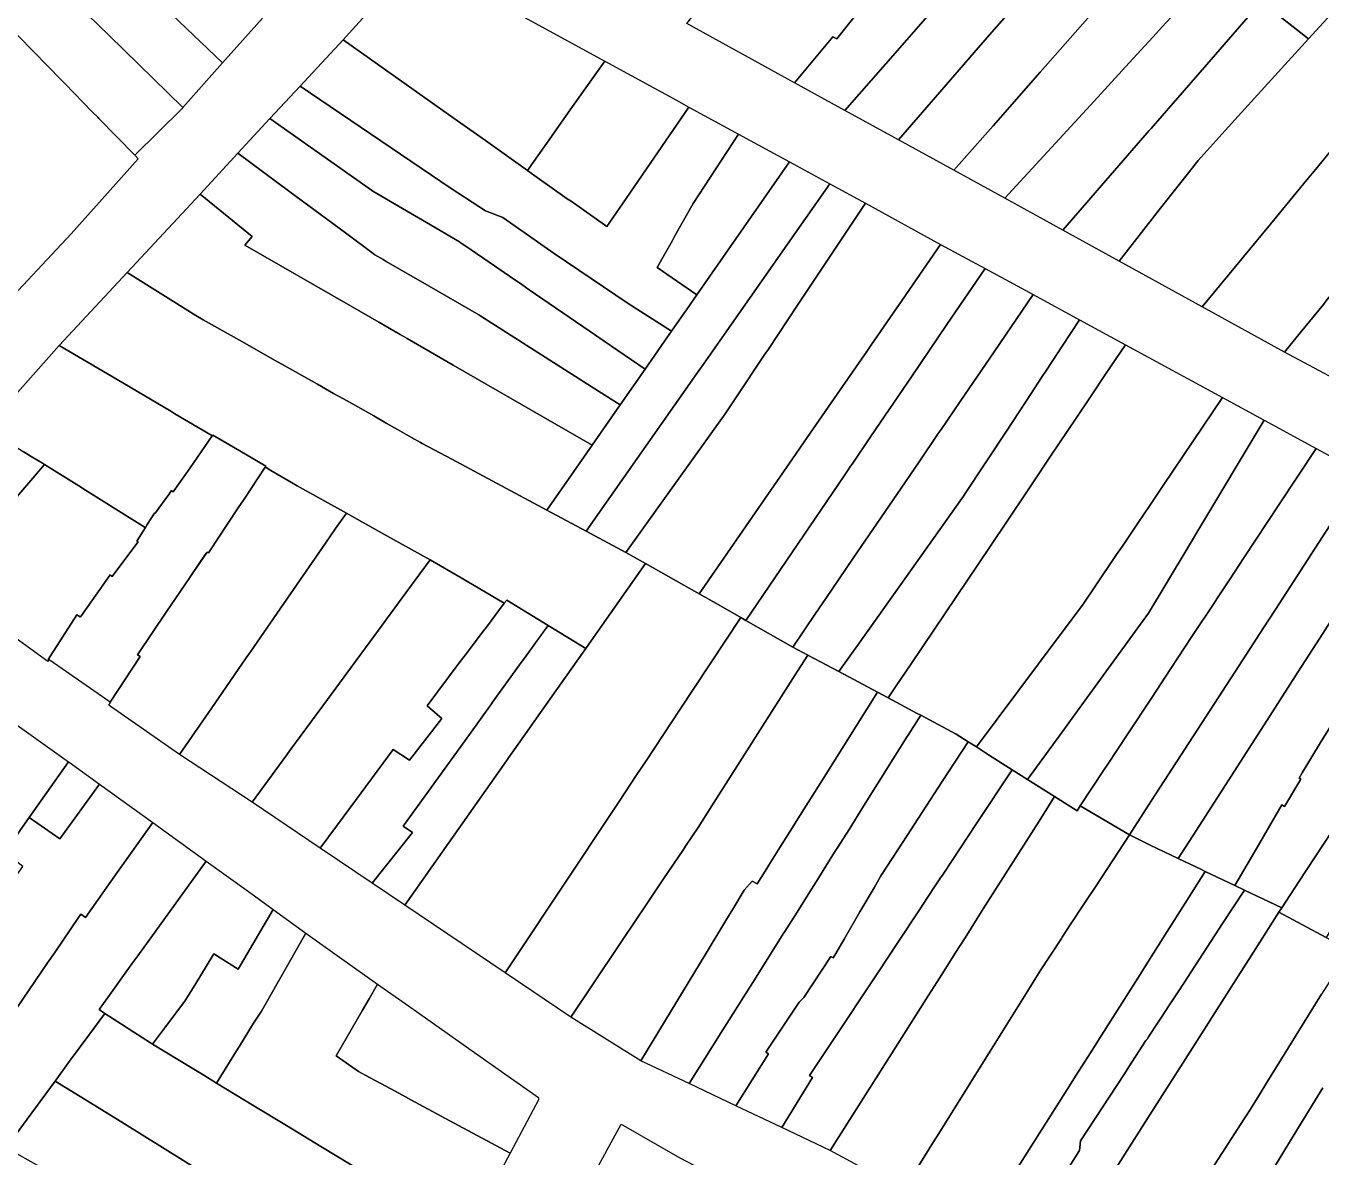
# Model space of a CAD drawing. Header units: metres. Extents: x 3 to 1005126, y 39 to 4383651.
# Drawn here: x 490939.9 to 491043.8, y 4371396.8 to 4371487.5 of the extents above; entities that cross this region are included whole.
import ezdxf

# ---------------------------------------------------------------- set-up
doc = ezdxf.new("R2010")
doc.units = ezdxf.units.M
doc.header["$MEASUREMENT"] = 0
doc.layers.add('TM_Llucmajor', color=7, linetype='Continuous')

msp = doc.modelspace()

# ---------------------------------------------------------------- linework, layer by layer
at = {"layer": 'TM_Llucmajor', "linetype": 'Continuous', "flags": 128}
for points in [[(490937.14, 4371504.31), (490932.73, 4371509.33), (490938.01, 4371514.64), (490938.3, 4371514.94), (490940.18, 4371516.83), (490943.03, 4371513.76), (490944.81, 4371511.85), (490940.65, 4371507.9), (490942.22, 4371506.22), (490945.57, 4371502.63), (490946.03, 4371502.13), (490949.15, 4371498.79), (490949.89, 4371497.98), (490958.85, 4371488.16), (490955.66, 4371484.57), (490948.14, 4371491.76), (490946, 4371494.2), (490945.51, 4371494.75), (490944.05, 4371496.42), (490943.76, 4371496.76), (490942.19, 4371498.55), (490941.65, 4371499.16), (490938.36, 4371502.92), (490937.14, 4371504.31)], [(490934, 4371500.22), (490933.48, 4371500.76), (490935.12, 4371502.36), (490937.14, 4371504.31), (490938.36, 4371502.92), (490941.65, 4371499.16), (490942.19, 4371498.55), (490943.76, 4371496.76), (490944.05, 4371496.42), (490945.51, 4371494.75), (490946, 4371494.2), (490948.14, 4371491.76), (490955.66, 4371484.57), (490952.47, 4371480.99), (490946.56, 4371486.75), (490944.81, 4371488.46), (490942.84, 4371490.73), (490942.98, 4371490.89), (490936.24, 4371497.89), (490935.85, 4371498.3), (490934, 4371500.22)], [(491042.76, 4371486.5), (491038.98, 4371489.45), (491040.2, 4371490.83), (491040.43, 4371491.09), (491041.64, 4371492.45), (491042.2, 4371493.08), (491043.15, 4371494.15), (491045.16, 4371496.42), (491051.86, 4371503.96), (491056.29, 4371501.27), (491049.25, 4371493.59), (491046.95, 4371491.08), (491042.76, 4371486.5)], [(491001.55, 4371482.96), (490992.89, 4371487.72), (490994.21, 4371489.39), (490994.42, 4371489.66), (490996.01, 4371491.67), (490996.69, 4371492.52), (490996.81, 4371492.68), (490998.34, 4371494.62), (491000.4, 4371493.53), (491002.18, 4371496.73), (491002.33, 4371496.99), (491002.76, 4371497.84), (491004.53, 4371501.47), (491006.04, 4371500.65), (491010.47, 4371498.25), (491013.06, 4371496.85), (491011.47, 4371494.83), (491008.21, 4371490.66), (491007.52, 4371489.78), (491004.94, 4371486.49), (491004.61, 4371486.66), (491001.55, 4371482.96)], [(491009.88, 4371478.39), (491005.58, 4371480.75), (491008.84, 4371484.47), (491012.24, 4371488.35), (491013.76, 4371490.08), (491015, 4371491.5), (491015.39, 4371491.95), (491016.51, 4371493.23), (491017.56, 4371494.42), (491018.38, 4371493.97), (491019.05, 4371495.57), (491019.64, 4371496.98), (491020.08, 4371498.02), (491024.49, 4371495.21), (491022.84, 4371493.31), (491022.37, 4371492.76), (491022.17, 4371492.53), (491021.86, 4371492.17), (491019.82, 4371489.84), (491019.1, 4371489.01), (491016.44, 4371485.95), (491015.96, 4371485.39), (491012.51, 4371481.42), (491009.88, 4371478.39)], [(491005.58, 4371480.75), (491001.55, 4371482.96), (491004.61, 4371486.66), (491004.94, 4371486.49), (491007.52, 4371489.78), (491008.21, 4371490.66), (491011.47, 4371494.83), (491013.06, 4371496.85), (491014.86, 4371495.88), (491017.56, 4371494.42), (491016.51, 4371493.23), (491015.39, 4371491.95), (491015, 4371491.5), (491013.76, 4371490.08), (491012.24, 4371488.35), (491008.84, 4371484.47), (491005.58, 4371480.75)], [(491018.42, 4371473.7), (491014.33, 4371475.95), (491017.47, 4371479.52), (491021.25, 4371483.83), (491023.64, 4371486.55), (491026.68, 4371490.01), (491027.12, 4371490.51), (491028.78, 4371492.43), (491029.17, 4371492.09), (491029.59, 4371492.57), (491029.77, 4371492.78), (491030.53, 4371493.65), (491030.39, 4371493.77), (491032.35, 4371496.11), (491032.49, 4371496.28), (491034.26, 4371494.77), (491035.89, 4371492.93), (491033.65, 4371490.32), (491031.4, 4371487.87), (491031.32, 4371487.78), (491030.27, 4371486.64), (491028.38, 4371484.57), (491025.57, 4371481.5), (491018.42, 4371473.7)], [(491014.33, 4371475.95), (491009.88, 4371478.39), (491012.51, 4371481.42), (491015.96, 4371485.39), (491016.44, 4371485.95), (491019.1, 4371489.01), (491019.82, 4371489.84), (491021.86, 4371492.17), (491022.17, 4371492.53), (491022.37, 4371492.76), (491022.84, 4371493.31), (491024.49, 4371495.21), (491025.3, 4371496.14), (491029.59, 4371492.57), (491029.17, 4371492.09), (491028.78, 4371492.43), (491027.12, 4371490.51), (491026.68, 4371490.01), (491023.64, 4371486.55), (491021.25, 4371483.83), (491017.47, 4371479.52), (491014.33, 4371475.95)], [(491023.05, 4371471.15), (491018.42, 4371473.7), (491025.57, 4371481.5), (491028.38, 4371484.57), (491030.27, 4371486.64), (491031.32, 4371487.78), (491031.4, 4371487.87), (491033.65, 4371490.32), (491035.89, 4371492.93), (491036.94, 4371494.15), (491038.95, 4371492.4), (491040.43, 4371491.09), (491040.2, 4371490.83), (491038.98, 4371489.45), (491034.61, 4371484.43), (491031.92, 4371481.34), (491030.14, 4371479.29), (491030, 4371479.13), (491026.51, 4371475.13), (491023.05, 4371471.15)], [(490973.78, 4371480.42), (490965.32, 4371486.41), (490966.08, 4371487.23), (490971.17, 4371492.87), (490971.5, 4371492.8), (490986.32, 4371484.71), (490983.74, 4371481.06), (490983.55, 4371480.8), (490981.53, 4371477.94), (490981.45, 4371477.82), (490980.12, 4371475.94), (490976.74, 4371478.33), (490973.78, 4371480.42)], [(491027.57, 4371468.66), (491023.05, 4371471.15), (491026.51, 4371475.13), (491030, 4371479.13), (491030.14, 4371479.29), (491031.92, 4371481.34), (491034.61, 4371484.43), (491038.98, 4371489.45), (491042.76, 4371486.5), (491038.44, 4371481.74), (491037.65, 4371480.87), (491036.09, 4371479.15), (491033.91, 4371476.74), (491033.68, 4371476.45), (491033.54, 4371476.26), (491030.8, 4371472.78), (491027.57, 4371468.66)], [(490980.72, 4371475.51), (490983.31, 4371473.67), (490983.61, 4371473.46), (490986.48, 4371471.43), (490987.73, 4371473.25), (490989.95, 4371476.48), (490993.07, 4371481.02), (490997.05, 4371478.85), (490993.41, 4371473.28), (490991.95, 4371470.68), (490991.74, 4371470.31), (490990.89, 4371468.81), (490990.52, 4371468.15), (490993.7, 4371465.95), (490992.88, 4371464.76), (490992.66, 4371464.45), (490991.68, 4371463.05), (490988.19, 4371465.25), (490982.27, 4371469.27), (490979.13, 4371471.46), (490978.14, 4371472.15), (490976.74, 4371472.69), (490973.99, 4371474.49), (490961.88, 4371482.7), (490965.32, 4371486.41), (490973.78, 4371480.42), (490976.74, 4371478.33), (490980.12, 4371475.94), (490980.72, 4371475.51)], [(490980.72, 4371475.51), (490980.12, 4371475.94), (490981.45, 4371477.82), (490981.53, 4371477.94), (490983.55, 4371480.8), (490983.74, 4371481.06), (490986.32, 4371484.71), (490992.07, 4371481.57), (490993.07, 4371481.02), (490989.95, 4371476.48), (490987.73, 4371473.25), (490986.48, 4371471.43), (490983.61, 4371473.46), (490983.31, 4371473.67), (490980.72, 4371475.51)], [(490978.14, 4371472.15), (490979.13, 4371471.46), (490982.27, 4371469.27), (490988.19, 4371465.25), (490991.68, 4371463.05), (490991.12, 4371462.24), (490989.56, 4371460), (490986.27, 4371462.25), (490985.07, 4371463.07), (490980.25, 4371466.37), (490979.66, 4371466.78), (490978.67, 4371467.46), (490977.04, 4371468.57), (490975.08, 4371469.92), (490974.87, 4371470.06), (490974.73, 4371470.15), (490974.66, 4371470.2), (490972.01, 4371471.75), (490970.1, 4371472.87), (490967.72, 4371474.27), (490967.6, 4371474.34), (490959.45, 4371480.09), (490961.88, 4371482.7), (490973.99, 4371474.49), (490976.74, 4371472.69), (490978.14, 4371472.15)], [(491040.84, 4371461.35), (491034.25, 4371464.98), (491037.42, 4371468.84), (491039.71, 4371471.62), (491040.45, 4371472.52), (491042.64, 4371475.19), (491043.35, 4371476.05), (491044.67, 4371477.65), (491045.46, 4371478.61), (491048.13, 4371481.86), (491048.22, 4371481.97), (491049.85, 4371480.83), (491051.17, 4371479.92), (491052.13, 4371479.28), (491054.25, 4371477.87), (491054.02, 4371477.59), (491050.66, 4371473.45), (491050.41, 4371473.15), (491049.44, 4371471.96), (491046.87, 4371468.79), (491044.16, 4371465.44), (491043.96, 4371465.19), (491042.1, 4371462.9), (491040.84, 4371461.35)], [(490965.51, 4371470.93), (490961.06, 4371474.23), (490956.88, 4371477.32), (490959.45, 4371480.09), (490967.6, 4371474.34), (490967.72, 4371474.27), (490970.1, 4371472.87), (490972.01, 4371471.75), (490974.66, 4371470.2), (490974.73, 4371470.15), (490974.87, 4371470.06), (490975.08, 4371469.92), (490977.04, 4371468.57), (490978.67, 4371467.46), (490979.66, 4371466.78), (490980.25, 4371466.37), (490985.07, 4371463.07), (490986.27, 4371462.25), (490989.56, 4371460), (490987.56, 4371457.12), (490985.81, 4371458.24), (490983.09, 4371459.97), (490982.51, 4371460.34), (490977.56, 4371463.49), (490976.37, 4371464.25), (490976.21, 4371464.35), (490972.24, 4371466.65), (490968.79, 4371468.64), (490968.53, 4371468.79), (490967.88, 4371469.17), (490967.73, 4371469.28), (490965.51, 4371470.93)], [(490993.7, 4371465.95), (490990.52, 4371468.15), (490990.89, 4371468.81), (490991.74, 4371470.31), (490991.95, 4371470.68), (490993.41, 4371473.28), (490997.05, 4371478.85), (491001.13, 4371476.62), (490996.83, 4371470.44), (490993.7, 4371465.95)], [(491046.81, 4371458.17), (491040.84, 4371461.35), (491042.1, 4371462.9), (491043.96, 4371465.19), (491044.16, 4371465.44), (491046.87, 4371468.79), (491049.44, 4371471.96), (491050.41, 4371473.15), (491050.66, 4371473.45), (491054.02, 4371477.59), (491055.68, 4371476.46), (491056.2, 4371476.72), (491060.06, 4371474.43), (491060.27, 4371474.05), (491057.46, 4371470.72), (491057.36, 4371470.6), (491056.59, 4371469.64), (491056.37, 4371469.36), (491053.6, 4371465.89), (491053.22, 4371465.42), (491050.29, 4371461.75), (491049.98, 4371461.97), (491046.81, 4371458.17)], [(490965.91, 4371465.07), (490957.44, 4371469.95), (490958.02, 4371470.64), (490953.85, 4371474.04), (490956.88, 4371477.32), (490961.06, 4371474.23), (490965.51, 4371470.93), (490967.73, 4371469.28), (490967.88, 4371469.17), (490968.53, 4371468.79), (490968.79, 4371468.64), (490972.24, 4371466.65), (490976.21, 4371464.35), (490976.37, 4371464.25), (490977.56, 4371463.49), (490982.51, 4371460.34), (490983.09, 4371459.97), (490985.81, 4371458.24), (490987.56, 4371457.12), (490985.31, 4371453.89), (490979.65, 4371457.15), (490974.15, 4371460.32), (490970.46, 4371462.45), (490969.91, 4371462.77), (490968.19, 4371463.76), (490965.91, 4371465.07)], [(490984.83, 4371446.99), (490981.68, 4371448.67), (490983.84, 4371451.78), (490985.31, 4371453.89), (490987.56, 4371457.12), (490989.56, 4371460), (490991.12, 4371462.24), (490991.68, 4371463.05), (490992.66, 4371464.45), (490992.88, 4371464.76), (490993.7, 4371465.95), (490996.83, 4371470.44), (491001.13, 4371476.62), (491004.38, 4371474.85), (491001.36, 4371470.55), (490996.06, 4371463), (490995.92, 4371462.8), (490994.23, 4371460.39), (490993.89, 4371459.9), (490984.83, 4371446.99)], [(490988, 4371445.29), (490984.83, 4371446.99), (490993.89, 4371459.9), (490994.23, 4371460.39), (490995.92, 4371462.8), (490996.06, 4371463), (491001.36, 4371470.55), (491004.38, 4371474.85), (491007.22, 4371473.3), (491004.28, 4371468.89), (491001.77, 4371465.12), (490999.44, 4371461.61), (490999.11, 4371461.11), (490996.88, 4371457.77), (490995.98, 4371456.42), (490988, 4371445.29)], [(490957.01, 4371462.32), (490954.11, 4371463.95), (490953.52, 4371464.29), (490948, 4371467.74), (490953.85, 4371474.04), (490958.02, 4371470.64), (490957.44, 4371469.95), (490965.91, 4371465.07), (490968.19, 4371463.76), (490969.91, 4371462.77), (490970.46, 4371462.45), (490974.15, 4371460.32), (490979.65, 4371457.15), (490985.31, 4371453.89), (490983.84, 4371451.78), (490981.68, 4371448.67), (490976.94, 4371451.21), (490974.06, 4371452.76), (490971.68, 4371454.03), (490971.54, 4371454.11), (490970.81, 4371454.52), (490969.7, 4371455.15), (490968.79, 4371455.66), (490967.78, 4371456.24), (490965.64, 4371457.44), (490964.56, 4371458.05), (490963.26, 4371458.79), (490960.4, 4371460.4), (490960.07, 4371460.59), (490957.01, 4371462.32)], [(490989.58, 4371444.39), (490988, 4371445.29), (490995.98, 4371456.42), (490996.88, 4371457.77), (490999.11, 4371461.11), (490999.44, 4371461.61), (491001.77, 4371465.12), (491004.28, 4371468.89), (491007.22, 4371473.3), (491013.26, 4371470), (491010.18, 4371465.54), (491007.71, 4371461.97), (491007.33, 4371461.42), (491004.95, 4371457.98), (491002.56, 4371454.52), (491001.38, 4371452.81), (490993.88, 4371441.96), (490989.58, 4371444.39)], [(490995.41, 4371441.1), (490993.88, 4371441.96), (491001.38, 4371452.81), (491002.56, 4371454.52), (491004.95, 4371457.98), (491007.33, 4371461.42), (491007.71, 4371461.97), (491010.18, 4371465.54), (491013.26, 4371470), (491016.83, 4371468.06), (491013.77, 4371463.57), (491010.98, 4371459.46), (491007.64, 4371454.56), (491006.15, 4371452.38), (491006.04, 4371452.22), (491005.78, 4371451.83), (491005.51, 4371451.44), (490997.62, 4371439.84), (490997.24, 4371440.06), (490995.41, 4371441.1)], [(490978.26, 4371441.21), (490974.81, 4371443.24), (490972.32, 4371444.7), (490971.54, 4371445.13), (490968.6, 4371446.76), (490965.59, 4371448.44), (490961.64, 4371450.63), (490961.18, 4371450.89), (490959.53, 4371451.87), (490959.15, 4371452.09), (490959.08, 4371452.13), (490959.14, 4371452.21), (490957.04, 4371453.43), (490954.87, 4371454.69), (490954.83, 4371454.64), (490954.8, 4371454.66), (490951.84, 4371456.4), (490951.5, 4371456.61), (490947.19, 4371459.15), (490942.56, 4371461.88), (490948, 4371467.74), (490953.52, 4371464.29), (490954.11, 4371463.95), (490957.01, 4371462.32), (490960.07, 4371460.59), (490960.4, 4371460.4), (490963.26, 4371458.79), (490964.56, 4371458.05), (490965.64, 4371457.44), (490967.78, 4371456.24), (490968.79, 4371455.66), (490969.7, 4371455.15), (490970.81, 4371454.52), (490971.54, 4371454.11), (490971.68, 4371454.03), (490974.06, 4371452.76), (490976.94, 4371451.21), (490981.68, 4371448.67), (490984.83, 4371446.99), (490988, 4371445.29), (490989.58, 4371444.39), (490985.41, 4371438.46), (490984.79, 4371437.59), (490981.77, 4371439.44), (490978.46, 4371441.47), (490978.26, 4371441.21)], [(491001.4, 4371437.7), (490997.62, 4371439.84), (491005.51, 4371451.44), (491005.78, 4371451.83), (491006.04, 4371452.22), (491006.15, 4371452.38), (491007.64, 4371454.56), (491010.98, 4371459.46), (491013.77, 4371463.57), (491016.83, 4371468.06), (491020.67, 4371465.97), (491017.55, 4371461.39), (491014.83, 4371457.4), (491013.3, 4371455.15), (491013.07, 4371454.82), (491011.53, 4371452.55), (491010.09, 4371450.44), (491006.25, 4371444.82), (491004.06, 4371441.6), (491003.23, 4371440.39), (491001.4, 4371437.7)], [(491002.6, 4371437.06), (491001.4, 4371437.7), (491003.23, 4371440.39), (491004.06, 4371441.6), (491006.25, 4371444.82), (491010.09, 4371450.44), (491011.53, 4371452.55), (491013.07, 4371454.82), (491013.3, 4371455.15), (491014.83, 4371457.4), (491017.55, 4371461.39), (491020.67, 4371465.97), (491024.41, 4371463.94), (491023.07, 4371461.91), (491021.76, 4371459.92), (491021.36, 4371459.32), (491020.53, 4371458.05), (491018.54, 4371455.03), (491016.96, 4371452.64), (491016.7, 4371452.24), (491015.34, 4371450.18), (491015.09, 4371449.8), (491007.57, 4371439.21), (491007.04, 4371438.46), (491006.72, 4371438.01), (491005.1, 4371435.73), (491004.12, 4371436.25), (491002.6, 4371437.06)], [(491008.19, 4371434.08), (491005.1, 4371435.73), (491006.72, 4371438.01), (491007.04, 4371438.46), (491007.57, 4371439.21), (491015.09, 4371449.8), (491015.34, 4371450.18), (491016.7, 4371452.24), (491016.96, 4371452.64), (491018.54, 4371455.03), (491020.53, 4371458.05), (491021.36, 4371459.32), (491021.76, 4371459.92), (491023.07, 4371461.91), (491024.41, 4371463.94), (491028.08, 4371461.95), (491026.55, 4371459.67), (491025.28, 4371457.78), (491024.12, 4371456.05), (491022.14, 4371453.1), (491020.6, 4371450.8), (491020.11, 4371450.08), (491017.22, 4371445.77), (491010.9, 4371436.36), (491009.65, 4371434.5), (491009.06, 4371433.62), (491008.19, 4371434.08)], [(491011.66, 4371432.23), (491011.38, 4371432.38), (491009.06, 4371433.62), (491009.65, 4371434.5), (491010.9, 4371436.36), (491017.22, 4371445.77), (491020.11, 4371450.08), (491020.6, 4371450.8), (491022.14, 4371453.1), (491024.12, 4371456.05), (491025.28, 4371457.78), (491026.55, 4371459.67), (491028.08, 4371461.95), (491035.88, 4371457.71), (491031.12, 4371450.66), (491029.98, 4371448.97), (491029.58, 4371448.38), (491029.09, 4371447.65), (491027.89, 4371445.88), (491027.38, 4371445.11), (491025.63, 4371442.52), (491024.76, 4371441.23), (491024.71, 4371441.16), (491022.77, 4371438.56), (491016.13, 4371429.68), (491015.46, 4371430.1), (491014.5, 4371430.71), (491011.66, 4371432.23)], [(491017.1, 4371429.06), (491016.13, 4371429.68), (491022.77, 4371438.56), (491024.71, 4371441.16), (491024.76, 4371441.23), (491025.63, 4371442.52), (491027.38, 4371445.11), (491027.89, 4371445.88), (491029.09, 4371447.65), (491029.58, 4371448.38), (491029.98, 4371448.97), (491031.12, 4371450.66), (491035.88, 4371457.71), (491039.2, 4371455.91), (491033.81, 4371446.9), (491032.87, 4371445.32), (491031.69, 4371443.35), (491031.26, 4371442.63), (491029.94, 4371440.42), (491024.58, 4371433.06), (491022.97, 4371430.85), (491020.23, 4371427.08), (491019, 4371427.86), (491017.1, 4371429.06)], [(491022.4, 4371425.7), (491020.23, 4371427.08), (491022.97, 4371430.85), (491024.58, 4371433.06), (491029.94, 4371440.42), (491031.26, 4371442.63), (491031.69, 4371443.35), (491032.87, 4371445.32), (491033.81, 4371446.9), (491039.2, 4371455.91), (491043.38, 4371453.64), (491040.45, 4371449.2), (491037.59, 4371444.86), (491036.43, 4371443.1), (491035.47, 4371441.64), (491035.19, 4371441.22), (491033.42, 4371438.54), (491031.73, 4371435.97), (491030.17, 4371433.61), (491028.22, 4371430.66), (491026.66, 4371428.3), (491026.39, 4371427.88), (491024.46, 4371424.96), (491024.2, 4371424.56), (491022.4, 4371425.7)], [(490932.91, 4371442.89), (490930.16, 4371444.89), (490929.86, 4371447.65), (490936.75, 4371455.22), (490939.66, 4371453.4), (490940.31, 4371452.99), (490941.21, 4371452.44), (490941.36, 4371452.34), (490938.37, 4371448.85), (490936.49, 4371446.65), (490932.91, 4371442.89)], [(490941.75, 4371436.67), (490941.68, 4371436.71), (490943.96, 4371440.29), (490944.24, 4371440.11), (490944.25, 4371440.12), (490944.33, 4371440.23), (490946.64, 4371443.48), (490946.67, 4371443.46), (490946.8, 4371443.37), (490946.85, 4371443.44), (490948.88, 4371446.13), (490948.78, 4371446.2), (490949.47, 4371447.28), (490949.62, 4371447.52), (490950.21, 4371448.45), (490950.24, 4371448.43), (490951.34, 4371449.95), (490951.55, 4371450.25), (490951.58, 4371450.23), (490951.7, 4371450.14), (490953.05, 4371452.08), (490954.83, 4371454.64), (490954.87, 4371454.69), (490957.04, 4371453.43), (490959.14, 4371452.21), (490959.08, 4371452.13), (490957.39, 4371449.57), (490956.92, 4371448.86), (490955.25, 4371446.34), (490954.73, 4371445.57), (490954.52, 4371445.25), (490954.42, 4371445.32), (490953.01, 4371443.26), (490952.97, 4371443.2), (490951.19, 4371440.57), (490948.83, 4371437.08), (490949.04, 4371436.95), (490946.63, 4371433.28), (490942.79, 4371435.94), (490941.75, 4371436.67)], [(491028.4, 4371422.62), (491024.46, 4371424.96), (491026.39, 4371427.88), (491026.66, 4371428.3), (491028.22, 4371430.66), (491030.17, 4371433.61), (491031.73, 4371435.97), (491033.42, 4371438.54), (491035.19, 4371441.22), (491035.47, 4371441.64), (491036.43, 4371443.1), (491037.59, 4371444.86), (491040.45, 4371449.2), (491043.38, 4371453.64), (491047.15, 4371451.59), (491044.18, 4371447), (491040.11, 4371440.72), (491039.16, 4371439.25), (491037.2, 4371436.22), (491030.18, 4371425.38), (491029.94, 4371425.01), (491028.4, 4371422.62)], [(490954.35, 4371445.23), (490954.42, 4371445.32), (490954.52, 4371445.25), (490954.73, 4371445.57), (490955.25, 4371446.34), (490956.92, 4371448.86), (490957.39, 4371449.57), (490959.08, 4371452.13), (490959.15, 4371452.09), (490959.53, 4371451.87), (490961.18, 4371450.89), (490961.64, 4371450.63), (490965.59, 4371448.44), (490964.73, 4371447.2), (490963.92, 4371446.02), (490962.85, 4371444.48), (490961.89, 4371443.1), (490960.56, 4371441.18), (490957.89, 4371437.31), (490957.55, 4371436.83), (490955.03, 4371433.17), (490952.2, 4371429.09), (490946.65, 4371432.96), (490946.53, 4371433.04), (490946.68, 4371433.26), (490946.63, 4371433.28), (490949.04, 4371436.95), (490948.83, 4371437.08), (490951.19, 4371440.57), (490952.97, 4371443.2), (490953.01, 4371443.26), (490954.35, 4371445.23)], [(491030.08, 4371421.81), (491028.4, 4371422.62), (491029.94, 4371425.01), (491030.18, 4371425.38), (491037.2, 4371436.22), (491039.16, 4371439.25), (491040.11, 4371440.72), (491044.18, 4371447), (491047.15, 4371451.59), (491050.85, 4371449.58), (491048.94, 4371446.61), (491047.72, 4371444.71), (491043.68, 4371438.42), (491041.91, 4371435.67), (491039.88, 4371432.5), (491033.79, 4371423.02), (491032.32, 4371420.74), (491030.08, 4371421.81)], [(491034.49, 4371419.7), (491034.18, 4371419.85), (491032.32, 4371420.74), (491033.79, 4371423.02), (491039.88, 4371432.5), (491041.91, 4371435.67), (491043.68, 4371438.42), (491047.72, 4371444.71), (491048.94, 4371446.61), (491050.85, 4371449.58), (491055.01, 4371447.32), (491049.07, 4371438.45), (491045.71, 4371433.23), (491043.72, 4371430.03), (491042.27, 4371427.6), (491042.02, 4371427.17), (491042.16, 4371427.09), (491040.84, 4371424.9), (491040.62, 4371425.03), (491038.56, 4371421.49), (491036.86, 4371418.57), (491034.49, 4371419.7)], [(490958.03, 4371425.26), (490952.2, 4371429.09), (490955.03, 4371433.17), (490957.55, 4371436.83), (490957.89, 4371437.31), (490960.56, 4371441.18), (490961.89, 4371443.1), (490962.85, 4371444.48), (490963.92, 4371446.02), (490964.73, 4371447.2), (490965.59, 4371448.44), (490968.6, 4371446.76), (490971.54, 4371445.13), (490972.32, 4371444.7), (490970.66, 4371442.44), (490969.48, 4371440.84), (490969.18, 4371440.43), (490967.87, 4371438.65), (490966.76, 4371437.14), (490963.71, 4371432.99), (490961.06, 4371429.39), (490960.82, 4371429.06), (490958.03, 4371425.26)], [(491037.63, 4371418.2), (491036.86, 4371418.57), (491038.56, 4371421.49), (491040.62, 4371425.03), (491040.84, 4371424.9), (491042.16, 4371427.09), (491042.02, 4371427.17), (491042.27, 4371427.6), (491043.72, 4371430.03), (491045.71, 4371433.23), (491049.07, 4371438.45), (491055.01, 4371447.32), (491059.21, 4371445.04), (491053.46, 4371436.3), (491053.15, 4371435.82), (491049.56, 4371430.37), (491045.32, 4371423.92), (491041.98, 4371418.84), (491040.62, 4371416.77), (491037.63, 4371418.2)], [(490972.06, 4371432.99), (490973.26, 4371431.96), (490970.64, 4371428.63), (490969.35, 4371429.48), (490966.33, 4371425.39), (490964.8, 4371423.33), (490963.5, 4371421.57), (490958.03, 4371425.26), (490960.82, 4371429.06), (490961.06, 4371429.39), (490963.71, 4371432.99), (490966.76, 4371437.14), (490967.87, 4371438.65), (490969.18, 4371440.43), (490969.48, 4371440.84), (490970.66, 4371442.44), (490972.32, 4371444.7), (490974.81, 4371443.24), (490978.26, 4371441.21), (490976.82, 4371439.3), (490976.57, 4371438.97), (490975.22, 4371437.18), (490974.65, 4371436.42), (490972.06, 4371432.99)], [(490978.34, 4371411.55), (490970.28, 4371416.99), (490978.44, 4371428.58), (490978.6, 4371428.8), (490980.28, 4371431.19), (490980.84, 4371431.98), (490982.85, 4371434.84), (490984.52, 4371437.21), (490984.79, 4371437.59), (490985.41, 4371438.46), (490989.58, 4371444.39), (490993.88, 4371441.96), (490995.41, 4371441.1), (490997.24, 4371440.06), (490992.32, 4371432.64), (490989.63, 4371428.58), (490988.89, 4371427.46), (490987.41, 4371425.23), (490986.02, 4371423.14), (490983.96, 4371420.03), (490978.34, 4371411.55)], [(491044.18, 4371414.39), (491040.4, 4371416.42), (491040.62, 4371416.77), (491041.98, 4371418.84), (491045.32, 4371423.92), (491049.56, 4371430.37), (491053.15, 4371435.82), (491053.46, 4371436.3), (491059.21, 4371445.04), (491062.91, 4371443.03), (491056.73, 4371434.05), (491056.6, 4371433.86), (491054.9, 4371431.39), (491052.81, 4371428.35), (491050.42, 4371424.88), (491049.14, 4371422.73), (491045.46, 4371416.55), (491044.18, 4371414.39)], [(490922.4, 4371433.8), (490918.11, 4371437.21), (490923.63, 4371442.52), (490932.13, 4371436.46), (490943.3, 4371428.5), (490940.13, 4371424.03), (490938.18, 4371421.25), (490936.11, 4371422.9), (490935.59, 4371423.31), (490932.54, 4371425.73), (490931.25, 4371426.76), (490930.27, 4371427.54), (490927.72, 4371429.56), (490927.36, 4371429.85), (490922.4, 4371433.8)], [(490978.26, 4371441.21), (490978.46, 4371441.47), (490981.77, 4371439.44), (490981.52, 4371439.09), (490980.01, 4371437), (490979.48, 4371436.27), (490977.32, 4371433.27), (490977.22, 4371433.13), (490975.46, 4371430.68), (490972.95, 4371427.21), (490970.15, 4371423.33), (490970.89, 4371422.83), (490967.66, 4371418.75), (490963.5, 4371421.57), (490964.8, 4371423.33), (490966.33, 4371425.39), (490969.35, 4371429.48), (490970.64, 4371428.63), (490973.26, 4371431.96), (490972.06, 4371432.99), (490974.65, 4371436.42), (490975.22, 4371437.18), (490976.57, 4371438.97), (490976.82, 4371439.3), (490978.26, 4371441.21)], [(490983.59, 4371408), (490978.34, 4371411.55), (490983.96, 4371420.03), (490986.02, 4371423.14), (490987.41, 4371425.23), (490988.89, 4371427.46), (490989.63, 4371428.58), (490992.32, 4371432.64), (490997.24, 4371440.06), (490997.62, 4371439.84), (491001.4, 4371437.7), (491002.6, 4371437.06), (491001.78, 4371435.77), (490994.9, 4371424.95), (490993.8, 4371423.23), (490992.8, 4371421.73), (490992.62, 4371421.46), (490991.38, 4371419.61), (490991.03, 4371419.09), (490989.26, 4371416.45), (490989.19, 4371416.35), (490983.59, 4371408)], [(490970.28, 4371416.99), (490967.66, 4371418.75), (490970.89, 4371422.83), (490970.15, 4371423.33), (490972.95, 4371427.21), (490975.46, 4371430.68), (490977.22, 4371433.13), (490977.32, 4371433.27), (490979.48, 4371436.27), (490980.01, 4371437), (490981.77, 4371439.44), (490984.79, 4371437.59), (490984.52, 4371437.21), (490982.85, 4371434.84), (490980.84, 4371431.98), (490980.28, 4371431.19), (490978.6, 4371428.8), (490978.44, 4371428.58), (490970.28, 4371416.99)], [(490989.21, 4371404.51), (490983.59, 4371408), (490989.19, 4371416.35), (490989.26, 4371416.45), (490991.03, 4371419.09), (490991.38, 4371419.61), (490992.62, 4371421.46), (490992.8, 4371421.73), (490993.8, 4371423.23), (490994.9, 4371424.95), (491001.78, 4371435.77), (491002.6, 4371437.06), (491004.12, 4371436.25), (491005.1, 4371435.73), (491008.19, 4371434.08), (491003.77, 4371427.04), (491001.68, 4371423.71), (491001.51, 4371423.44), (491000.23, 4371421.41), (490999.82, 4371420.75), (490999.18, 4371419.73), (490998.53, 4371418.7), (490998.14, 4371418.91), (490997.51, 4371418.2), (490996.58, 4371416.67), (490996.03, 4371415.75), (490994.36, 4371413), (490993.53, 4371411.63), (490989.21, 4371404.51)], [(490993.08, 4371402.67), (490989.21, 4371404.51), (490993.53, 4371411.63), (490994.36, 4371413), (490996.03, 4371415.75), (490996.58, 4371416.67), (490997.51, 4371418.2), (490998.14, 4371418.91), (490998.53, 4371418.7), (490999.18, 4371419.73), (490999.82, 4371420.75), (491000.23, 4371421.41), (491001.51, 4371423.44), (491001.68, 4371423.71), (491003.77, 4371427.04), (491008.19, 4371434.08), (491009.06, 4371433.62), (491011.38, 4371432.38), (491011.66, 4371432.23), (491010.65, 4371430.63), (491010.58, 4371430.51), (491007.08, 4371424.94), (491005.91, 4371423.07), (491005, 4371421.63), (491004.75, 4371421.23), (491003.13, 4371418.65), (491003.03, 4371418.49), (491001.74, 4371416.44), (491000.76, 4371414.89), (491000.64, 4371414.7), (490998.45, 4371411.22), (490995.8, 4371407), (490993.08, 4371402.67)], [(490996.82, 4371400.89), (490993.08, 4371402.67), (490995.8, 4371407), (490998.45, 4371411.22), (491000.64, 4371414.7), (491000.76, 4371414.89), (491001.74, 4371416.44), (491003.03, 4371418.49), (491003.13, 4371418.65), (491004.75, 4371421.23), (491005, 4371421.63), (491005.91, 4371423.07), (491007.08, 4371424.94), (491010.58, 4371430.51), (491010.65, 4371430.63), (491011.66, 4371432.23), (491014.5, 4371430.71), (491015.46, 4371430.1), (491013.38, 4371426.91), (491010.22, 4371422.04), (491008.51, 4371419.41), (491008.43, 4371419.28), (491007.92, 4371418.39), (491006.79, 4371416.45), (491005.53, 4371414.27), (491004.85, 4371413.1), (491004.65, 4371412.76), (491004.46, 4371412.86), (491002.28, 4371409.57), (491001.9, 4371409.22), (490999.24, 4371405.19), (490999.46, 4371405.07), (490996.82, 4371400.89)], [(491000.51, 4371399.14), (490996.82, 4371400.89), (490999.46, 4371405.07), (490999.24, 4371405.19), (491001.9, 4371409.22), (491002.28, 4371409.57), (491004.46, 4371412.86), (491004.65, 4371412.76), (491004.85, 4371413.1), (491005.53, 4371414.27), (491006.79, 4371416.45), (491007.92, 4371418.39), (491008.43, 4371419.28), (491008.51, 4371419.41), (491010.22, 4371422.04), (491013.38, 4371426.91), (491015.46, 4371430.1), (491016.13, 4371429.68), (491017.1, 4371429.06), (491019, 4371427.86), (491016.2, 4371423.63), (491013.45, 4371419.49), (491013.25, 4371419.19), (491012.93, 4371418.71), (491012.1, 4371417.45), (491012.01, 4371417.31), (491011.45, 4371416.46), (491009.87, 4371414.08), (491008.21, 4371411.57), (491004.44, 4371405.9), (491002.73, 4371403.32), (491002.98, 4371403.17), (491000.51, 4371399.14)], [(490942.59, 4371422.32), (490940.13, 4371424.03), (490943.3, 4371428.5), (490943.36, 4371428.46), (490945.79, 4371426.7), (490942.59, 4371422.32)], [(491004.39, 4371397.3), (491000.51, 4371399.14), (491002.98, 4371403.17), (491002.73, 4371403.32), (491004.44, 4371405.9), (491008.21, 4371411.57), (491009.87, 4371414.08), (491011.45, 4371416.46), (491012.01, 4371417.31), (491012.1, 4371417.45), (491012.93, 4371418.71), (491013.25, 4371419.19), (491013.45, 4371419.49), (491016.2, 4371423.63), (491019, 4371427.86), (491020.23, 4371427.08), (491022.4, 4371425.7), (491021.16, 4371423.74), (491017.24, 4371417.57), (491016.68, 4371416.69), (491015.22, 4371414.38), (491014.43, 4371413.13), (491013.67, 4371411.93), (491012.97, 4371410.83), (491012.27, 4371409.72), (491009.82, 4371405.86), (491004.39, 4371397.3)], [(490938.67, 4371408.04), (490936.16, 4371409.93), (490935.52, 4371410.42), (490938.6, 4371414.36), (490936.63, 4371415.88), (490939.63, 4371420.1), (490938.18, 4371421.25), (490940.13, 4371424.03), (490942.59, 4371422.32), (490945.79, 4371426.7), (490950.07, 4371423.62), (490947.2, 4371419.61), (490944.65, 4371416.01), (490944.29, 4371416.27), (490944.11, 4371416), (490942.19, 4371413.2), (490941.62, 4371412.36), (490938.67, 4371408.04)], [(490946.21, 4371408.31), (490945.75, 4371408.61), (490946.1, 4371409.09), (490946.46, 4371409.59), (490948.39, 4371412.27), (490948.86, 4371412.93), (490954.34, 4371420.53), (490957.93, 4371417.94), (490959.72, 4371416.65), (490956.91, 4371411.86), (490954.95, 4371413.08), (490953.88, 4371411.33), (490953.5, 4371410.71), (490952.64, 4371409.3), (490951.09, 4371407.24), (490950.04, 4371405.84), (490949.88, 4371405.94), (490948.55, 4371406.8), (490947.54, 4371407.45), (490946.21, 4371408.31)], [(490953.21, 4371403.91), (490950.04, 4371405.84), (490951.09, 4371407.24), (490952.64, 4371409.3), (490953.5, 4371410.71), (490953.88, 4371411.33), (490954.95, 4371413.08), (490956.91, 4371411.86), (490959.72, 4371416.65), (490962.35, 4371414.75), (490958.77, 4371408.49), (490958.15, 4371407.51), (490957.01, 4371405.67), (490956.91, 4371405.51), (490955.16, 4371402.72), (490954.15, 4371403.34), (490953.21, 4371403.91)], [(491028.23, 4371384.48), (491022.14, 4371387.75), (491025.01, 4371392.26), (491027.15, 4371395.62), (491030.05, 4371400.18), (491031.41, 4371402.31), (491032.07, 4371403.35), (491032.87, 4371404.6), (491036.95, 4371411.01), (491038.36, 4371413.22), (491040.4, 4371416.42), (491044.18, 4371414.39), (491046.02, 4371413.4), (491044.47, 4371410.9), (491043.82, 4371409.84), (491039.44, 4371402.76), (491038.81, 4371401.74), (491037.99, 4371400.42), (491037.62, 4371399.85), (491035.82, 4371397.07), (491033.36, 4371393.26), (491030.62, 4371389.04), (491030.89, 4371388.9), (491028.23, 4371384.48)], [(490966.57, 4371403.65), (490964.77, 4371404.9), (490966.88, 4371408.56), (490967.41, 4371409.48), (490968.09, 4371410.66), (490970.57, 4371408.91), (490972.12, 4371407.82), (490976.32, 4371404.85), (490980.99, 4371401.56), (490981.01, 4371401.37), (490978.73, 4371397.08), (490974.59, 4371399.31), (490970.77, 4371401.38), (490970.32, 4371401.62), (490969.5, 4371402.07), (490967.16, 4371403.33), (490966.57, 4371403.65)], [(490941.17, 4371395.91), (490938.31, 4371397.53), (490940.28, 4371400.22), (490942.23, 4371402.88), (490945.05, 4371401.13), (490947.78, 4371399.44), (490953.67, 4371395.79), (490956.78, 4371393.87), (490958.57, 4371392.76), (490958.84, 4371392.61), (490960.35, 4371391.74), (490963.73, 4371389.8), (490967.51, 4371387.63), (490972.25, 4371384.91), (490969.53, 4371379.79), (490964.66, 4371382.56), (490957.22, 4371386.79), (490955.98, 4371387.49), (490955.14, 4371387.97), (490953.71, 4371388.78), (490952.29, 4371389.59), (490942.65, 4371395.07), (490941.17, 4371395.91)], [(490993.3, 4371389.82), (490991.08, 4371391.12), (490989.73, 4371391.91), (490985.04, 4371394.66), (490987.64, 4371399.41), (490992.33, 4371396.71), (490999.46, 4371392.99), (491002.57, 4371391.37), (491004.17, 4371390.54), (491001.31, 4371385.11), (490999.75, 4371386.03), (490997.72, 4371387.22), (490996.59, 4371387.88), (490993.75, 4371389.55), (490993.3, 4371389.82)]]:
    msp.add_lwpolyline(points, close=True, dxfattribs=at)
for points in [[(490936.24, 4371497.89), (490942.98, 4371490.89), (490942.84, 4371490.73), (490944.81, 4371488.46), (490946.56, 4371486.75), (490952.47, 4371480.99), (490952.38, 4371480.89), (490948.61, 4371477.16), (490945.74, 4371480.1), (490945.67, 4371480.17), (490945.21, 4371480.65), (490943.03, 4371482.89), (490942.82, 4371483.1), (490941.54, 4371484.41), (490940.55, 4371485.42), (490939.21, 4371486.8)], [(491053.34, 4371487.96), (491052.43, 4371486.9), (491049.39, 4371483.33), (491048.22, 4371481.97), (491048.13, 4371481.86), (491045.46, 4371478.61), (491044.67, 4371477.65), (491043.35, 4371476.05), (491042.64, 4371475.19), (491040.45, 4371472.52), (491039.71, 4371471.62), (491037.42, 4371468.84), (491034.25, 4371464.98), (491034.25, 4371464.98), (491027.57, 4371468.66), (491030.8, 4371472.78), (491033.54, 4371476.26), (491033.68, 4371476.45), (491033.91, 4371476.74), (491036.09, 4371479.15), (491037.65, 4371480.87), (491038.44, 4371481.74), (491042.76, 4371486.5), (491046.95, 4371491.08)], [(490939.21, 4371486.8), (490940.55, 4371485.42), (490941.54, 4371484.41), (490942.82, 4371483.1), (490943.03, 4371482.89), (490945.21, 4371480.65), (490945.67, 4371480.17), (490945.74, 4371480.1), (490948.61, 4371477.16), (490948.89, 4371476.87), (490943.51, 4371470.85), (490937.69, 4371464.64)], [(490936.7, 4371455.31), (490942.56, 4371461.88), (490947.19, 4371459.15), (490951.5, 4371456.61), (490951.84, 4371456.4), (490954.8, 4371454.66), (490954.83, 4371454.64), (490953.05, 4371452.08), (490951.7, 4371450.14), (490951.58, 4371450.23), (490951.55, 4371450.25), (490951.34, 4371449.95), (490950.24, 4371448.43), (490950.21, 4371448.45), (490949.62, 4371447.52), (490949.62, 4371447.52), (490949.47, 4371447.28), (490949.45, 4371447.29), (490947.53, 4371448.49), (490945.72, 4371449.62), (490944.44, 4371450.42), (490944.33, 4371450.49), (490941.36, 4371452.34), (490941.21, 4371452.44), (490940.31, 4371452.99), (490939.66, 4371453.4)], [(490938.37, 4371448.85), (490941.36, 4371452.34), (490944.33, 4371450.49), (490944.44, 4371450.42), (490945.72, 4371449.62), (490947.53, 4371448.49), (490949.45, 4371447.29), (490949.45, 4371447.29), (490949.47, 4371447.28), (490948.78, 4371446.2), (490948.88, 4371446.13), (490946.85, 4371443.44), (490946.8, 4371443.37), (490946.67, 4371443.46), (490946.64, 4371443.48), (490944.33, 4371440.23), (490944.25, 4371440.12), (490944.24, 4371440.11), (490943.96, 4371440.29), (490941.68, 4371436.71), (490941.75, 4371436.67), (490941.73, 4371436.65), (490941.65, 4371436.54), (490932.91, 4371442.89)], [(491010.28, 4371394.13), (491004.39, 4371397.3), (491009.82, 4371405.86), (491012.27, 4371409.72), (491012.97, 4371410.83), (491013.67, 4371411.93), (491014.43, 4371413.13), (491015.22, 4371414.38), (491016.68, 4371416.69), (491017.24, 4371417.57), (491021.16, 4371423.74), (491022.4, 4371425.7), (491024.2, 4371424.56), (491024.46, 4371424.96), (491028.4, 4371422.62), (491025.73, 4371418.54), (491024.81, 4371417.15), (491023.66, 4371415.4), (491023.02, 4371414.42), (491022.96, 4371414.32), (491021.25, 4371411.71), (491020.13, 4371409.91), (491018.26, 4371406.91), (491017.77, 4371406.13), (491017.24, 4371405.28), (491015.69, 4371402.8), (491012.99, 4371398.47), (491012.83, 4371398.21), (491010.28, 4371394.13)], [(490938.67, 4371408.04), (490941.62, 4371412.36), (490942.19, 4371413.2), (490944.11, 4371416), (490944.29, 4371416.27), (490944.65, 4371416.01), (490947.2, 4371419.61), (490950.07, 4371423.62), (490954.34, 4371420.53), (490948.86, 4371412.93), (490948.39, 4371412.27), (490946.46, 4371409.59), (490946.1, 4371409.09), (490945.75, 4371408.61), (490946.21, 4371408.31), (490944.93, 4371406.57), (490943.39, 4371404.47), (490942.23, 4371402.88), (490940.28, 4371400.22), (490938.31, 4371397.53)], [(491010.28, 4371394.13), (491012.83, 4371398.21), (491012.99, 4371398.47), (491015.69, 4371402.8), (491017.24, 4371405.28), (491017.77, 4371406.13), (491018.26, 4371406.91), (491020.13, 4371409.91), (491021.25, 4371411.71), (491022.96, 4371414.32), (491023.02, 4371414.42), (491023.66, 4371415.4), (491024.81, 4371417.15), (491025.73, 4371418.54), (491028.4, 4371422.62), (491030.08, 4371421.81), (491032.32, 4371420.74), (491034.18, 4371419.85), (491034.49, 4371419.7), (491032.88, 4371417.15), (491031.44, 4371414.88), (491029.56, 4371411.91), (491029.26, 4371411.43), (491027.08, 4371407.99), (491026.01, 4371406.3), (491025.92, 4371406.16), (491025.28, 4371405.15), (491024.09, 4371403.26), (491023.6, 4371402.49), (491018.98, 4371395.2)], [(491018.98, 4371395.2), (491023.6, 4371402.49), (491024.09, 4371403.26), (491025.28, 4371405.15), (491025.92, 4371406.16), (491026.01, 4371406.3), (491027.08, 4371407.99), (491029.26, 4371411.43), (491029.56, 4371411.91), (491031.44, 4371414.88), (491032.88, 4371417.15), (491034.49, 4371419.7), (491036.86, 4371418.57), (491037.63, 4371418.2), (491035.87, 4371415.51), (491035.58, 4371415.07), (491032.41, 4371410.21), (491031.56, 4371408.91), (491030.97, 4371408), (491030.7, 4371407.59), (491029.93, 4371406.42), (491029.82, 4371406.25), (491029.73, 4371406.12), (491028.37, 4371404.03), (491028, 4371403.47), (491024.48, 4371398.08), (491024.41, 4371397.32), (491019.32, 4371389.27)], [(491019.32, 4371389.27), (491024.41, 4371397.32), (491024.48, 4371398.08), (491028, 4371403.47), (491028.37, 4371404.03), (491029.73, 4371406.12), (491029.82, 4371406.25), (491029.93, 4371406.42), (491030.7, 4371407.59), (491030.97, 4371408), (491031.56, 4371408.91), (491032.41, 4371410.21), (491035.58, 4371415.07), (491035.87, 4371415.51), (491037.63, 4371418.2), (491040.62, 4371416.77), (491040.4, 4371416.42), (491038.36, 4371413.22), (491036.95, 4371411.01), (491032.87, 4371404.6), (491032.07, 4371403.35), (491031.41, 4371402.31), (491030.05, 4371400.18), (491027.15, 4371395.62)], [(490967.12, 4371395.45), (490963.55, 4371397.62), (490960.78, 4371399.3), (490958.17, 4371400.9), (490958.17, 4371400.9), (490955.16, 4371402.72), (490956.91, 4371405.51), (490957.01, 4371405.67), (490958.15, 4371407.51), (490958.77, 4371408.49), (490962.35, 4371414.75), (490965.03, 4371412.81), (490968.09, 4371410.66), (490967.41, 4371409.48), (490966.88, 4371408.56), (490964.77, 4371404.9), (490966.57, 4371403.65), (490967.16, 4371403.33), (490969.5, 4371402.07), (490970.32, 4371401.62), (490970.77, 4371401.38), (490974.59, 4371399.31), (490978.73, 4371397.08), (490976.97, 4371393.78)], [(491043.92, 4371402.33), (491043.29, 4371401.3), (491041.54, 4371398.45), (491039.66, 4371395.39), (491034.59, 4371387.13), (491034.31, 4371386.68), (491034.03, 4371386.8), (491031.46, 4371382.73), (491031.46, 4371382.73), (491028.23, 4371384.48), (491030.89, 4371388.9), (491030.62, 4371389.04), (491033.36, 4371393.26), (491035.82, 4371397.07), (491037.62, 4371399.85), (491037.99, 4371400.42), (491038.81, 4371401.74), (491039.44, 4371402.76), (491043.82, 4371409.84)], [(490953.67, 4371395.79), (490947.78, 4371399.44), (490945.05, 4371401.13), (490945.05, 4371401.13), (490942.23, 4371402.88), (490943.39, 4371404.47), (490944.93, 4371406.57), (490946.21, 4371408.31), (490947.54, 4371407.45), (490948.55, 4371406.8), (490949.88, 4371405.94), (490950.04, 4371405.84), (490953.21, 4371403.91), (490954.15, 4371403.34), (490955.16, 4371402.72), (490958.17, 4371400.9), (490960.78, 4371399.3), (490963.55, 4371397.62), (490967.12, 4371395.45)], [(491045.14, 4371396.55), (491043.15, 4371393.28), (491042.98, 4371393), (491040.51, 4371388.92), (491038.12, 4371384.99), (491035.44, 4371380.57), (491035.44, 4371380.57), (491031.46, 4371382.73), (491034.03, 4371386.8), (491034.31, 4371386.68), (491034.59, 4371387.13), (491039.66, 4371395.39), (491041.54, 4371398.45), (491043.29, 4371401.3), (491043.92, 4371402.33)]]:
    msp.add_lwpolyline(points, dxfattribs=at)

doc.saveas('drawing.dxf')
